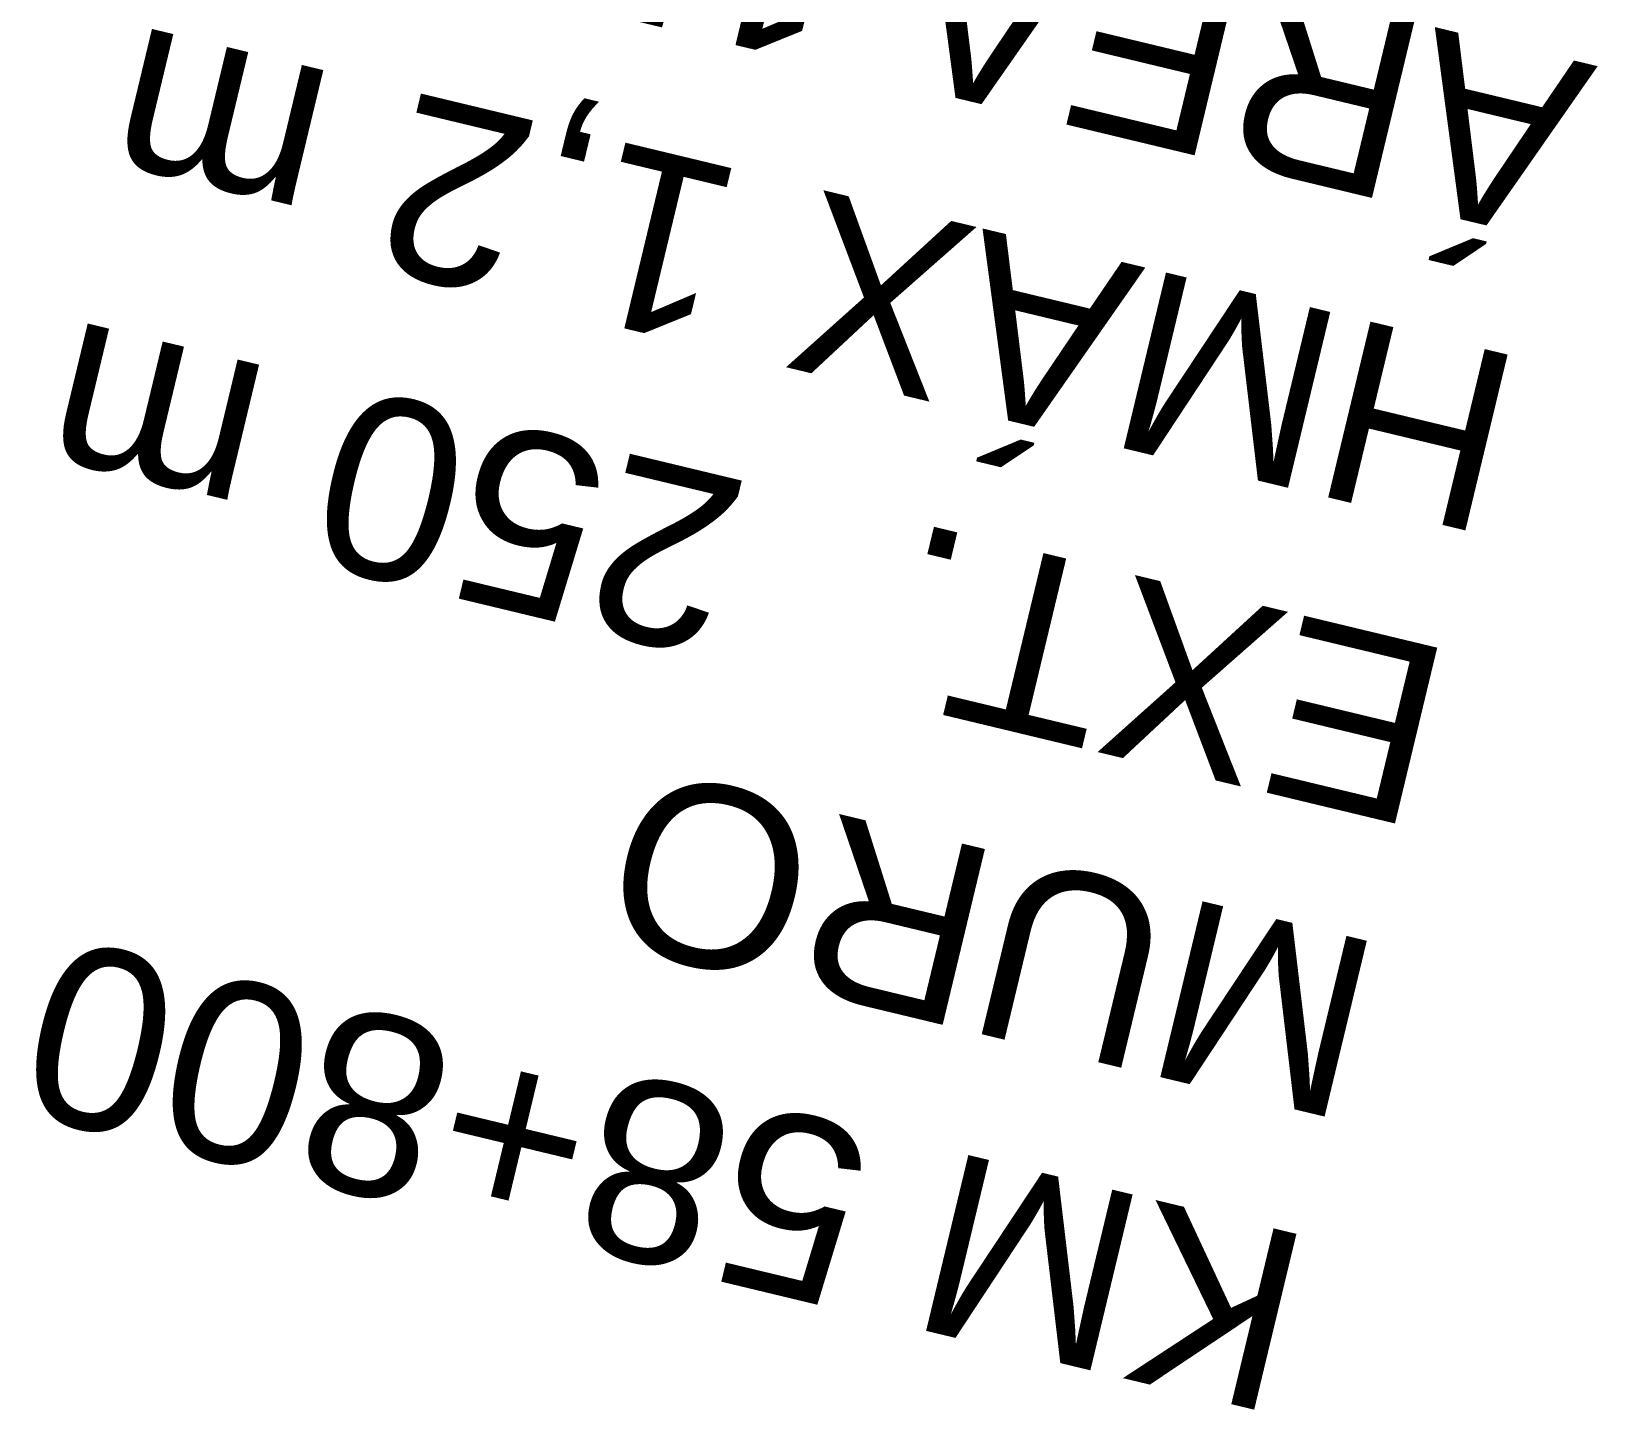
# Model space of a CAD drawing. Header units: metres. Extents: x 307950 to 323604, y 7400965 to 7433979.
# Drawn here: x 309364.31 to 309398.96, y 7432464 to 7432494.49 of the extents above; entities that cross this region are included whole.
import ezdxf

# ---------------------------------------------------------------- set-up
doc = ezdxf.new("R2010")
doc.units = ezdxf.units.M
doc.header["$LTSCALE"] = 10
doc.layers.add('_LIMITE CONCESS', color=30, linetype='CONC_LINE')
doc.layers.add('ACAD-Trecho Total_TIC_TALUDES E MUROS$0$U-HZ-TEXTO-MUROS', color=2, linetype='Continuous', lineweight=0)
doc.styles.add('ACAD-Trecho Total_TIC_TALUDES E MUROS$0$ARIAL', font='arial.ttf')
doc.styles.get("Standard").update_dxf_attribs({"font": 'simplex.shx'})
doc.linetypes.add('CONC_LINE', pattern='A,3.5,-0.25,["CONC",Standard,S=0.175,R=0,X=-0.05,Y=-0.1],-0.75', length=4.5)

# ---------------------------------------------------------------- blocks, each defined once
blk = doc.blocks.new('ACAD-Trecho Total_TIC_TALUDES E MUROS')
at = {"layer": 'ACAD-Trecho Total_TIC_TALUDES E MUROS$0$U-HZ-TEXTO-MUROS', "linetype": 'Continuous', "lineweight": -3, "insert": (309398.988, 7432493.768), "char_height": 4, "attachment_point": 7, "rotation": 166.4943, "style": 'ACAD-Trecho Total_TIC_TALUDES E MUROS$0$ARIAL'}
blk.add_mtext('KM 58+800\\PMURO\\PEXT.^I250 m\\PHMÁX 1,2 m\\PÁREA 150 m²', dxfattribs=at)

msp = doc.modelspace()

# ---------------------------------------------------------------- block references
at = {"layer": '_LIMITE CONCESS'}
msp.add_blockref('ACAD-Trecho Total_TIC_TALUDES E MUROS', (0, 0), dxfattribs=at)

doc.saveas('drawing.dxf')
